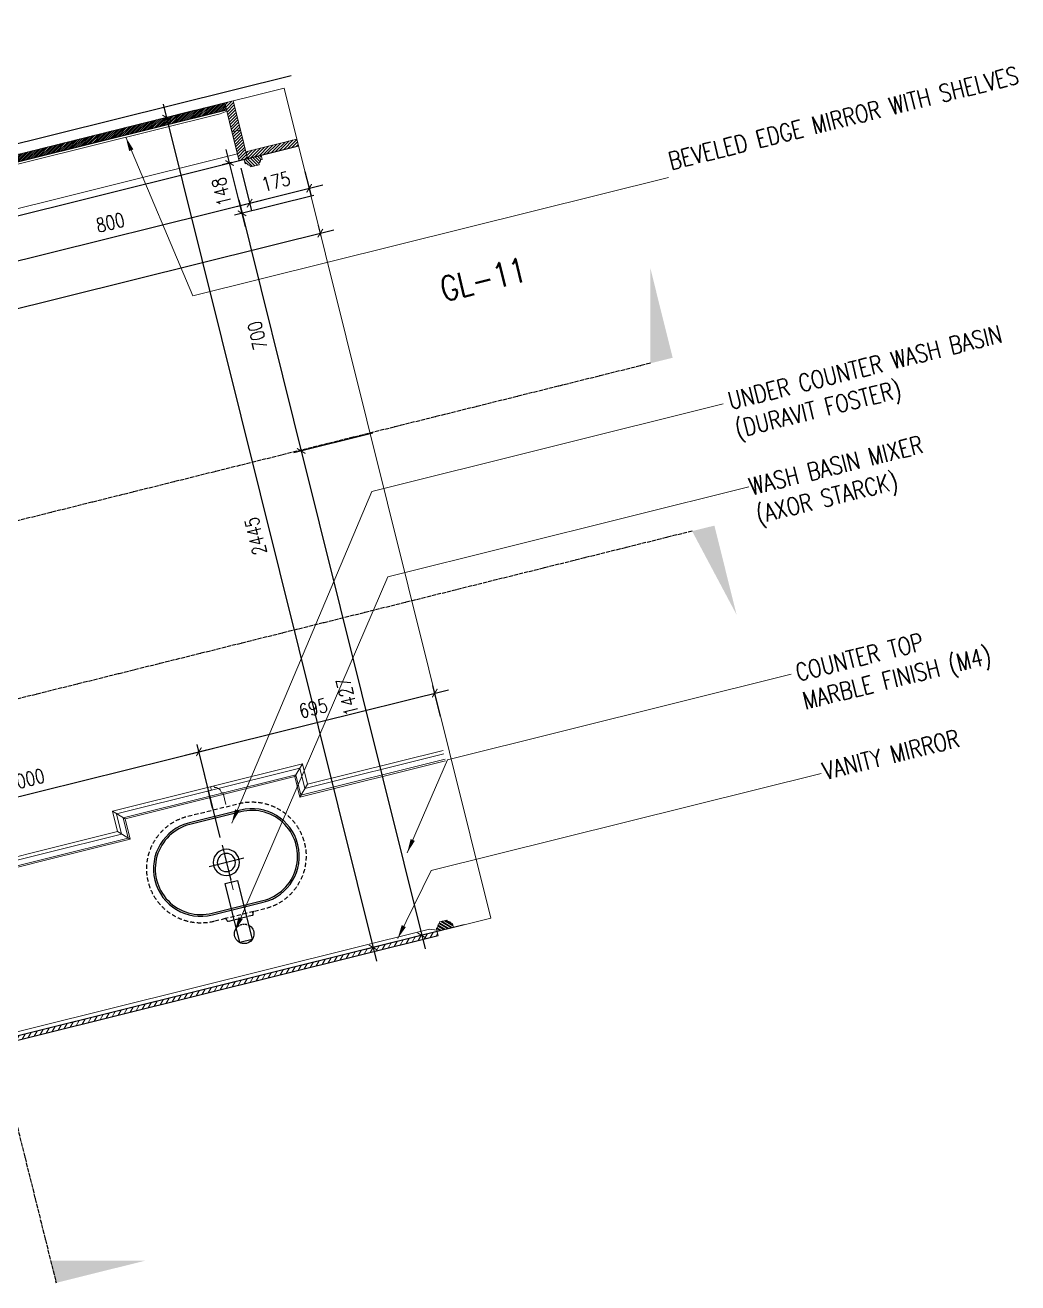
# Model space of a CAD drawing. Header units: inches. Extents: x 252212 to 296477, y 417293 to 492071.
# Drawn here: x 271990 to 274828, y 462336 to 465931 of the extents above; entities that cross this region are included whole.
import ezdxf
from ezdxf.enums import TextEntityAlignment as Align

# ---------------------------------------------------------------- set-up
doc = ezdxf.new("R2010")
doc.units = ezdxf.units.IN
doc.header["$MEASUREMENT"] = 0
doc.set_wipeout_variables(frame=1)
for name, pattern in [('ACAD_ISO04W100', [30, 24, -3, 0, -3]), ('ACAD_ISO10W100', [18, 12, -3, 0, -3]), ('DASHED2', [0.375, 0.25, -0.125]), ('DRAWING LIST$0$PHANTOM-Z', [69.2, 60, -1.4, 2.5, -1.4, 2.5, -1.4]), ('HIDDEN', [0.375, 0.25, -0.125])]:
    doc.linetypes.add(name, pattern=pattern)
for name, color, linetype in [('8', 8, 'Continuous'), ('gypsum', 31, 'Continuous'), ('Layer7', 8, 'Continuous'), ('MARBLE 2', 6, 'Continuous'), ('MARBLE HATCH', 251, 'Continuous'), ('SANITARY WARES', 212, 'Continuous'), ('WOOD', 23, 'Continuous')]:
    doc.layers.add(name, color=color, linetype=linetype)
for name, color, linetype, lineweight in [('A-Dim-ID', 9, 'Continuous', 20), ('A-DOOR', 134, 'Continuous', 18), ('CUTTING LN', 162, 'ACAD_ISO10W100', 25), ('Glass', 4, 'Continuous', 0), ('ID-NOTES', 3, 'Continuous', 0), ('Marble', 6, 'Continuous', 0), ('WOOD-HID', 8, 'HIDDEN', 18)]:
    doc.layers.add(name, color=color, linetype=linetype, lineweight=lineweight)
doc.styles.add('ID-ROMANS', font='romans.shx', dxfattribs={"width": 0.8})
doc.styles.add('ST9', font='romans.shx', dxfattribs={"width": 0.8})
doc.styles.add('TXT2', font='romans.shx', dxfattribs={"width": 0.9})
doc.styles.add('ZZ-Dim All', font='romans.shx', dxfattribs={"width": 0.8})
doc.dimstyles.new('DIM 0200', dxfattribs={"dimscale": 200, "dimtxt": 1, "dimasz": 0.8, "dimexe": 0.5, "dimexo": 1, "dimgap": 0.4, "dimtad": 1, "dimdec": 0, "dimrnd": 10, "dimdsep": 46, "dimtxsty": 'ZZ-Dim All', "dimblk1": 'ARCHTICK', "dimblk2": 'ARCHTICK', "dimsah": 1, "dimcen": 1, "dimdle": 0.5, "dimclrd": 256, "dimclre": 256, "dimclrt": 256, "dimadec": 0, "dimazin": 2, "dimtfac": 1, "dimtdec": 0, "dimtix": 1, "dimtmove": 2, "dimatfit": 2, "dimfxl": 1, "dimfxlon": 1, "dimtolj": 1, "dimtzin": 0, "dimlwd": -1, "dimlwe": -1, "dimarcsym": 0})
doc.dimstyles.new('DIM-20', dxfattribs={"dimscale": 1000, "dimtxt": 0.044, "dimasz": 0.035, "dimexe": 0.022, "dimexo": 0.022, "dimgap": 0.022, "dimtad": 1, "dimdec": 0, "dimzin": 0, "dimdsep": 46, "dimtxsty": 'ST9', "dimblk1": 'ARCHTICK', "dimblk2": 'ARCHTICK', "dimsah": 1, "dimcen": 0.088, "dimdle": 0.04, "dimclrd": 256, "dimclre": 256, "dimclrt": 3, "dimadec": 0, "dimazin": 0, "dimtfac": 1, "dimtdec": 0, "dimtix": 1, "dimtofl": 0, "dimtmove": 1, "dimatfit": 3, "dimldrblk": 'CLOSED', "dimfxl": 1, "dimtolj": 1, "dimtzin": 0, "dimarcsym": 0})

# ---------------------------------------------------------------- blocks, each defined once
blk = doc.blocks.new('foster_Vanity basin 033643..00')
at = {"layer": 'SANITARY WARES', "color": 4}
for p, q in [((0, 51.4), (0, -51)), ((-51, 0), (51, 0))]:
    blk.add_line(p, q, dxfattribs=at)
at = {"layer": 'SANITARY WARES', "color": 250, "linetype": 'DASHED2', "ltscale": 50}
blk.add_line((-41.8, -155), (41.8, -155), dxfattribs=at)
blk.add_lwpolyline([(75, 155), (-75, 155, 1), (-75, -155), (-41.8, -155, -0.36397), (-38.8, -157.5), (-37.9, -162.5, 0.36397), (-35, -165), (35, -165, 0.36397), (37.9, -162.5), (38.8, -157.5, -0.36397), (41.8, -155), (75, -155, 1)], format="xyb", close=True, dxfattribs=at)
at = {"layer": 'SANITARY WARES'}
for points in [[(-75, 135.8), (75, 135.8, -1), (75, -135.8), (-75, -135.8, -1)], [(-75, 130.8), (75, 130.8, -1), (75, -130.8), (-75, -130.8, -1)]]:
    blk.add_lwpolyline(points, format="xyb", close=True, dxfattribs=at)
for centre, radius in [((0, 0.2), 37.5), ((0, 0), 26)]:
    blk.add_circle(centre, radius, dxfattribs=at)
blk = doc.blocks.new('AXOR CITERIOR 39031000_TOP')
at = {"layer": 'SANITARY WARES'}
blk.add_lwpolyline([(-18.5, 21), (-18.5, -153), (18.5, -153), (18.5, 21), (-18.5, 21)], close=True, dxfattribs=at)
for start, end in [(311.3544, 228.6456), (48.6456, 131.3544)]:
    blk.add_arc((0, 0), 28, start, end, dxfattribs=at)
at = {"layer": 'SANITARY WARES', "linetype": 'HIDDEN', "ltscale": 20}
blk.add_arc((0, 0), 28, 228.6456, 311.3544, dxfattribs=at)
blk = doc.blocks.new('_ARCHTICK')
at = {"color": 0, "linetype": 'ByBlock', "const_width": 0.15}
blk.add_lwpolyline([(-0.5, -0.5), (0.5, 0.5)], dxfattribs=at)
blk = doc.blocks.new('*D92')
at = {"layer": 'A-Dim-ID', "lineweight": -2, "transparency": 16777216}
for p, q in [((269505.4, 464508.6), (272872.8, 465346.4)), ((272836.2, 465327.6), (272828.6, 465358.1)), ((269546.5, 464509.1), (269538.9, 464539.6))]:
    blk.add_line(p, q, dxfattribs=at)
at = {"layer": 'Defpoints', "color": 0, "transparency": 16777216}
for p in [(272833.9, 465336.7), (272841.5, 465306.2, 0), (269551.8, 464487.8, 0)]:
    blk.add_point(p, dxfattribs=at)
at = {"layer": 'A-Dim-ID', "lineweight": -2, "transparency": 16777216, "xscale": 20, "yscale": 20, "zscale": 20}
for p, rotation in [((272833.9, 465336.7), 13.9714232829857), ((269544.2, 464518.3), 193.9714232829857)]:
    blk.add_blockref('_ARCHTICK', p, dxfattribs=dict(at, rotation=rotation))
at = {"layer": 'A-Dim-ID', "color": 3, "transparency": 16777216, "insert": (271178.9, 464968.3), "char_height": 40, "attachment_point": 5, "rotation": 13.9714, "style": 'ST9'}
blk.add_mtext('\\A1;3390', dxfattribs=at)
blk = doc.blocks.new('_CLOSED')
at = {"color": 0, "linetype": 'ByBlock'}
for p, q in [((-1, 0.17), (0, 0)), ((-1, 0.17), (-1, -0.17)), ((0, 0), (-1, -0.17)), ((0, 0), (-1, 0))]:
    blk.add_line(p, q, dxfattribs=at)
blk = doc.blocks.new('*D101')
at = {"layer": 'A-Dim-ID', "lineweight": -2, "transparency": 16777216}
for p, q in [((272384.8, 465705.8), (272994.4, 463255.5)), ((272475, 465687), (272373.1, 465661.7)), ((273046.2, 463309.6), (272963.4, 463289))]:
    blk.add_line(p, q, dxfattribs=at)
at = {"layer": 'Defpoints', "color": 0, "transparency": 16777216}
for p in [(272496.3, 465692.3, 0), (272984.8, 463294.3), (273067.6, 463314.9, 0)]:
    blk.add_point(p, dxfattribs=at)
at = {"layer": 'A-Dim-ID', "lineweight": -2, "transparency": 16777216, "xscale": 20, "yscale": 20, "zscale": 20}
for p, rotation in [((272394.5, 465667), 103.9714232829857), ((272984.8, 463294.3), 283.9714232829857)]:
    blk.add_blockref('_ARCHTICK', p, dxfattribs=dict(at, rotation=rotation))
at = {"layer": 'A-Dim-ID', "color": 3, "transparency": 16777216, "insert": (272648.9, 464470.5), "char_height": 40, "attachment_point": 5, "rotation": 103.9714, "style": 'ST9'}
blk.add_mtext('\\A1;2445', dxfattribs=at)
blk = doc.blocks.new('*D95')
at = {"layer": 'A-Dim-ID', "lineweight": -2, "transparency": 16777216}
for p, q in [((272815.3, 465444.3), (272588.9, 465388)), ((272600.6, 465432.1), (272788.9, 464675.2)), ((272984.3, 464765), (272757.9, 464708.7))]:
    blk.add_line(p, q, dxfattribs=at)
at = {"layer": 'Defpoints', "color": 0, "transparency": 16777216}
for p in [(272836.6, 465449.6, 0), (273005.7, 464770.4, 0), (272779.2, 464714)]:
    blk.add_point(p, dxfattribs=at)
at = {"layer": 'A-Dim-ID', "lineweight": -2, "transparency": 16777216, "xscale": 20, "yscale": 20, "zscale": 20}
for p, rotation in [((272610.2, 465393.3), 103.9714232829857), ((272779.2, 464714), 283.9714232829857)]:
    blk.add_blockref('_ARCHTICK', p, dxfattribs=dict(at, rotation=rotation))
at = {"layer": 'A-Dim-ID', "color": 3, "transparency": 16777216, "insert": (272654, 465043.5), "char_height": 40, "attachment_point": 5, "rotation": 103.9714, "style": 'ST9'}
blk.add_mtext('\\A1;700', dxfattribs=at)
blk = doc.blocks.new('*D107')
at = {"layer": 'A-Dim-ID', "lineweight": -2, "transparency": 16777216}
for p, q in [((272606.9, 465522.5), (272637.1, 465401.2)), ((271816.7, 465219.8), (272670.6, 465432.2)), ((271830.6, 465329.3), (271860.8, 465208.1))]:
    blk.add_line(p, q, dxfattribs=at)
at = {"layer": 'Defpoints', "color": 0, "transparency": 16777216}
for p in [(272601.6, 465543.8, 0), (272631.8, 465422.6), (271825.3, 465350.7, 0)]:
    blk.add_point(p, dxfattribs=at)
at = {"layer": 'A-Dim-ID', "lineweight": -2, "transparency": 16777216, "xscale": 20, "yscale": 20, "zscale": 20}
for p, rotation in [((272631.8, 465422.6), 13.9714232829857), ((271855.5, 465229.4), 193.9714232829857)]:
    blk.add_blockref('_ARCHTICK', p, dxfattribs=dict(at, rotation=rotation))
at = {"layer": 'A-Dim-ID', "color": 3, "transparency": 16777216, "insert": (272233.5, 465366.8), "char_height": 40, "attachment_point": 5, "rotation": 13.9714, "style": 'ST9'}
blk.add_mtext('\\A1;800', dxfattribs=at)
blk = doc.blocks.new('*D108')
at = {"layer": 'A-Dim-ID', "lineweight": -2, "transparency": 16777216}
for p, q in [((272606.9, 465522.5), (272637.1, 465401.2)), ((272790.1, 465513.1), (272807.4, 465443.6)), ((272593, 465412.9), (272840.9, 465474.6))]:
    blk.add_line(p, q, dxfattribs=at)
at = {"layer": 'Defpoints', "color": 0, "transparency": 16777216}
for p in [(272601.6, 465543.8, 0), (272784.7, 465534.5, 0), (272802, 465464.9)]:
    blk.add_point(p, dxfattribs=at)
at = {"layer": 'A-Dim-ID', "lineweight": -2, "transparency": 16777216, "xscale": 20, "yscale": 20, "zscale": 20}
for p, rotation in [((272802, 465464.9), 13.9714232829857), ((272631.8, 465422.6), 193.9714232829857)]:
    blk.add_blockref('_ARCHTICK', p, dxfattribs=dict(at, rotation=rotation))
at = {"layer": 'A-Dim-ID', "color": 3, "transparency": 16777216, "insert": (272706.8, 465484.5), "char_height": 40, "attachment_point": 5, "rotation": 13.9714, "style": 'ST9'}
blk.add_mtext('\\A1;175', dxfattribs=at)
blk = doc.blocks.new('*D112')
at = {"layer": 'A-Dim-ID', "lineweight": -2, "transparency": 16777216}
for p, q in [((271477.5, 463602.7), (272525.5, 463863.4)), ((272544.8, 463620.4), (272481.4, 463875.1)), ((271574.3, 463379), (271511, 463633.7))]:
    blk.add_line(p, q, dxfattribs=at)
at = {"layer": 'Defpoints', "color": 0, "transparency": 16777216}
for p in [(272486.7, 463853.8), (272550.1, 463599.1), (271579.7, 463357.6)]:
    blk.add_point(p, dxfattribs=at)
at = {"layer": 'A-Dim-ID', "lineweight": -2, "transparency": 16777216, "xscale": 20, "yscale": 20, "zscale": 20}
for p, rotation in [((272486.7, 463853.8), 13.9714232829857), ((271516.3, 463612.3), 193.9714232829857)]:
    blk.add_blockref('_ARCHTICK', p, dxfattribs=dict(at, rotation=rotation))
at = {"layer": 'A-Dim-ID', "color": 3, "transparency": 16777216, "insert": (271991.4, 463773.8), "char_height": 40, "attachment_point": 5, "rotation": 13.9714, "style": 'ST9'}
blk.add_mtext('\\A1;1000', dxfattribs=at)
blk = doc.blocks.new('*D113')
at = {"layer": 'A-Dim-ID', "lineweight": -2, "transparency": 16777216}
for p, q in [((273177.8, 463954.6), (273155.8, 464042.9)), ((272447.9, 463844.1), (273200, 464031.2)), ((272547.7, 463608.6), (272481.4, 463875.1))]:
    blk.add_line(p, q, dxfattribs=at)
at = {"layer": 'Defpoints', "color": 0, "transparency": 16777216}
for p in [(273161.2, 464021.6), (273183.1, 463933.3, 0), (272553, 463587.2)]:
    blk.add_point(p, dxfattribs=at)
at = {"layer": 'A-Dim-ID', "lineweight": -2, "transparency": 16777216, "xscale": 20, "yscale": 20, "zscale": 20}
for p, rotation in [((273161.2, 464021.6), 13.9714232829857), ((272486.7, 463853.8), 193.9714232829857)]:
    blk.add_blockref('_ARCHTICK', p, dxfattribs=dict(at, rotation=rotation))
at = {"layer": 'A-Dim-ID', "color": 3, "transparency": 16777216, "insert": (272813.8, 463978.4), "char_height": 40, "attachment_point": 5, "rotation": 13.9714, "style": 'ST9'}
blk.add_mtext('\\A1;695', dxfattribs=at)
blk = doc.blocks.new('van mirr')
at = {"layer": 'MARBLE HATCH', "lineweight": 0}
h = blk.add_hatch(dxfattribs=at)
h.set_pattern_fill('ANSI32', color=256, scale=20, angle=-90)
h.set_pattern_definition([(315, (23515.0685, -16105.061), (5.3033009, 5.3033009), []), (315, (23515.0685, -16108.596), (5.3033009, 5.3033009), [])])
edge = h.paths.add_edge_path()
edge.add_arc((-1490.3, -0.5), 9, 135, 180)
edge.add_line((-1499.3, -0.5), (-1502.3, -0.5))
edge.add_line((-1502.3, -0.5), (-1502.3, -12))
edge.add_line((-1502.3, -12), (-1454.3, -12))
edge.add_line((-1454.3, -12), (-1454.3, -3.3))
edge.add_arc((-1454.9, -3.3), 0.556, 359.3612, 447.3459)
edge.add_arc((-1452.7, 5.4), 8.38, 189.5687, 254.6955, ccw=False)
edge.add_arc((-1467.5, 3), 6.65, 368.4392, 452.8894)
edge.add_line((-1467.8, 9.6), (-1467.8, 12.4))
edge.add_arc((-1468.4, 12.4), 0.562, 360, 450)
edge.add_line((-1468.4, 13), (-1489.8, 13))
edge.add_arc((-1489.8, 12.4), 0.562, 90, 180)
edge.add_line((-1490.3, 12.4), (-1490.3, 8.5))
edge.add_arc((-1487.1, -8.3), 17.1, 100.8986, 124.1014)
h = blk.add_hatch(dxfattribs=at)
h.set_pattern_fill('ANSI32', color=256, scale=20, angle=-90)
h.set_pattern_definition([(315, (23514.267, -16105.061), (5.3033009, 5.3033009), []), (315, (23514.267, -16108.596), (5.3033009, 5.3033009), [])])
edge = h.paths.add_edge_path()
edge.add_arc((1655.7, -0.5), 9, 0, 45, ccw=False)
edge.add_line((1664.7, -0.5), (1667.7, -0.5))
edge.add_line((1667.7, -0.5), (1667.7, -12))
edge.add_line((1667.7, -12), (1619.7, -12))
edge.add_line((1619.7, -12), (1619.7, -3.3))
edge.add_arc((1620.2, -3.3), 0.556, -267.3459, -179.3612, ccw=False)
edge.add_arc((1618, 5.4), 8.38, -74.6955, -9.5687)
edge.add_arc((1632.8, 3), 6.65, -272.8894, -188.4392, ccw=False)
edge.add_line((1633.2, 9.6), (1633.2, 12.4))
edge.add_arc((1633.7, 12.4), 0.562, -270, -180, ccw=False)
edge.add_line((1633.7, 13), (1655.1, 13))
edge.add_arc((1655.1, 12.4), 0.562, 0, 90, ccw=False)
edge.add_line((1655.7, 12.4), (1655.7, 8.5))
edge.add_arc((1652.4, -8.3), 17.1, 55.8986, 79.1014, ccw=False)
at = {"layer": 'WOOD-HID', "linetype": 'ByBlock'}
h = blk.add_hatch(dxfattribs=at)
h.set_pattern_fill('ANSI31', color=256, scale=100, angle=-180)
h.set_pattern_definition([(225, (20748.512, -42836.51), (8.8388348, -8.8388348), [])])
h.paths.add_polyline_path([(-1454.3, -24), (1619.7, -24), (1619.7, -12), (-1454.3, -12)])
at = {"layer": 'Glass'}
blk.add_lwpolyline([(1600.5, 0), (1619.7, -8), (1619.7, -12), (-1454.3, -12), (-1454.3, -8), (-1434.3, 0)], close=True, dxfattribs=at)
at = {"layer": 'Marble', "elevation": 0}
for points in [[(-1499.3, -0.5), (-1502.3, -0.5), (-1502.3, -12), (-1454.3, -12), (-1454.3, -3.3, 0.403949), (-1454.9, -2.7, -0.292074), (-1460.9, 4, 0.386119), (-1467.8, 9.6), (-1467.8, 12.4, 0.414214), (-1468.4, 13), (-1489.8, 13, 0.414214), (-1490.3, 12.4), (-1490.3, 8.5, 0.414214), (-1499.3, -0.5, -0.414214)], [(1664.7, -0.5), (1667.7, -0.5), (1667.7, -12), (1619.7, -12), (1619.7, -3.3, -0.403949), (1620.2, -2.7, 0.292074), (1626.3, 4, -0.386119), (1633.2, 9.6), (1633.2, 12.4, -0.414214), (1633.7, 13), (1655.1, 13, -0.414214), (1655.7, 12.4), (1655.7, 8.5, -0.414214), (1664.7, -0.5, 0.414214)]]:
    blk.add_lwpolyline(points, format="xyb", dxfattribs=at)
at = {"layer": 'WOOD'}
blk.add_lwpolyline([(1619.7, -12), (-1454.3, -12), (-1454.3, -24), (1619.7, -24)], close=True, dxfattribs=at)
blk = doc.blocks.new('TAG-WIN')
at = {"color": 1}
blk.add_wipeout([(-3.34, 0), (3.34, 0), (4.5, 2.01), (3.34, 4), (-3.34, 4), (-4.5, 2)], dxfattribs=at)
at = {"color": 2, "style": 'TXT2', "width": 0.8}
blk.add_attdef('AW01', text='', height=2, dxfattribs=at).set_placement((0, 2), align=Align.MIDDLE)
blk = doc.blocks.new('*D120')
at = {"layer": 'A-Dim-ID', "lineweight": -2, "transparency": 16777216}
for p, q in [((272619.9, 465354.5), (272564.8, 465575.9)), ((272580.3, 465538.5), (272553.1, 465531.8)), ((272815.3, 465444.3), (272588.9, 465388))]:
    blk.add_line(p, q, dxfattribs=at)
at = {"layer": 'Defpoints', "color": 0, "transparency": 16777216}
for p in [(272574.4, 465537.1), (272601.6, 465543.8, 0), (272836.6, 465449.6, 0)]:
    blk.add_point(p, dxfattribs=at)
at = {"layer": 'A-Dim-ID', "lineweight": -2, "transparency": 16777216, "xscale": 20, "yscale": 20, "zscale": 20}
for p, rotation in [((272574.4, 465537.1), 103.9714232829857), ((272610.2, 465393.3), 283.9714232829857)]:
    blk.add_blockref('_ARCHTICK', p, dxfattribs=dict(at, rotation=rotation))
at = {"layer": 'A-Dim-ID', "color": 3, "transparency": 16777216, "insert": (272551.6, 465455.1), "char_height": 40, "attachment_point": 5, "rotation": 103.9714, "style": 'ST9'}
blk.add_mtext('\\A1;148', dxfattribs=at)
blk = doc.blocks.new('*D121')
at = {"layer": 'A-Dim-ID', "lineweight": -2, "transparency": 16777216}
for p, q in [((272849.7, 464731.6), (272757.9, 464708.7)), ((272769.6, 464752.8), (273133.5, 463290.1)), ((273245.2, 463359.1), (273102.5, 463323.6))]:
    blk.add_line(p, q, dxfattribs=at)
at = {"layer": 'Defpoints', "color": 0, "transparency": 16777216}
for p in [(272871.1, 464736.9), (273266.5, 463364.4, 0), (273123.8, 463328.9)]:
    blk.add_point(p, dxfattribs=at)
at = {"layer": 'A-Dim-ID', "lineweight": -2, "transparency": 16777216, "xscale": 20, "yscale": 20, "zscale": 20}
for p, rotation in [((272779.2, 464714), 103.9714232829857), ((273123.8, 463328.9), 283.9714232829857)]:
    blk.add_blockref('_ARCHTICK', p, dxfattribs=dict(at, rotation=rotation))
at = {"layer": 'A-Dim-ID', "color": 3, "transparency": 16777216, "insert": (272910.8, 464011.3), "char_height": 40, "attachment_point": 5, "rotation": 103.9714, "style": 'ST9'}
blk.add_mtext('\\A1;1427', dxfattribs=at)
blk = doc.blocks.new('DRAWING LIST$0$tail')
at = {"color": 3}
blk.add_solid([(0, 0), (0, 0.125), (0.5, 0)], dxfattribs=at)
blk = doc.blocks.new('wash vanity top')
at = {"layer": 'MARBLE 2', "color": 8, "lineweight": 0}
for p, q in [((28943.3, 44686.9, 0), (28913.3, 44716.8, 0)), ((29441.9, 44686.9, 0), (29471.8, 44716.8, 0)), ((29940.6, 44686.9, 0), (29910.7, 44716.8, 0)), ((30440.7, 44686.9, 0), (30470.7, 44716.8, 0)), ((30939.4, 44686.9, 0), (30909.5, 44716.8, 0)), ((31439.6, 44686.9, 0), (31469.5, 44716.8, 0)), ((28941.8, 44626.9, 0), (28911.8, 44656.8, 0)), ((29441.9, 44626.9, 0), (29471.8, 44656.8, 0)), ((29940.6, 44626.9, 0), (29910.7, 44656.8, 0)), ((30440.7, 44626.9, 0), (30470.7, 44656.8, 0)), ((30939.4, 44626.9, 0), (30909.5, 44656.8, 0)), ((31439.6, 44626.9, 0), (31469.5, 44656.8, 0))]:
    blk.add_line(p, q, dxfattribs=at)
at = {"layer": 'MARBLE 2', "lineweight": 0, "elevation": 0}
for points in [[(28512.1, 44656.8), (28911.8, 44656.8), (28911.8, 44716.8), (28911.8, 44716.8), (29471.8, 44716.8), (29471.8, 44656.8), (29691.2, 44656.8)], [(28512.1, 44646.8), (28921.8, 44646.8), (28921.8, 44706.8), (29461.8, 44706.8), (29461.8, 44646.8), (29691.2, 44646.8)], [(30690.1, 44656.8), (30470.7, 44656.8), (30470.7, 44716.8), (30470.7, 44716.8), (29910.7, 44716.8), (29910.7, 44656.8), (29691.2, 44656.8)], [(30690.1, 44646.8), (30460.7, 44646.8), (30460.7, 44706.8), (29920.6, 44706.8), (29920.6, 44646.8), (29691.2, 44646.8)], [(31869.2, 44656.8), (31469.5, 44656.8), (31469.5, 44716.8), (31469.5, 44716.8), (30909.5, 44716.8), (30909.5, 44656.8), (30690.1, 44656.8)], [(31869.2, 44646.8), (31459.5, 44646.8), (31459.5, 44706.8), (30919.5, 44706.8), (30919.5, 44646.8), (30690.1, 44646.8)], [(28512.1, 44631.4), (28937.3, 44631.4), (28937.3, 44691.4), (29446.4, 44691.4), (29446.4, 44631.4), (29691.2, 44631.4)], [(28512.1, 44626.9), (28941.8, 44626.9), (28941.8, 44686.9), (29441.9, 44686.9), (29441.9, 44626.9), (29691.2, 44626.9)], [(30690.1, 44631.4), (30445.2, 44631.4), (30445.2, 44691.4), (29936.1, 44691.4), (29936.1, 44631.4), (29691.2, 44631.4)], [(30690.1, 44626.9), (30440.7, 44626.9), (30440.7, 44686.9), (29940.6, 44686.9), (29940.6, 44626.9), (29691.2, 44626.9)], [(31869.2, 44631.4), (31444.1, 44631.4), (31444.1, 44691.4), (30934.9, 44691.4), (30934.9, 44631.4), (30690.1, 44631.4)], [(31869.2, 44626.9), (31439.6, 44626.9), (31439.6, 44686.9), (30939.4, 44686.9), (30939.4, 44626.9), (30690.1, 44626.9)]]:
    blk.add_lwpolyline(points, dxfattribs=at)
at = {"layer": 'MARBLE 2', "color": 8, "lineweight": 0, "elevation": 0}
for points in [[(29192.2, 43996.8), (29192.2, 44706.8), (29182.2, 44706.8), (29182.2, 44716.8), (29174.2, 44716.8, 0.344467), (29172.2, 44715.3), (29172.2, 44711.8, 0.399406), (29156.7, 44695.6), (29156.7, 44691.8), (29154.2, 44691.8, 0.344467), (29152.2, 44690.3), (29152.2, 43996.8)], [(31189.1, 44656.8), (31189.1, 44706.8), (31199.1, 44706.8), (31199.1, 44716.8), (31207.1, 44716.8, -0.344467), (31209.1, 44715.3), (31209.1, 44711.8, -0.399406), (31224.6, 44695.6), (31224.6, 44691.8), (31227.1, 44691.8, -0.344467), (31229.1, 44690.3), (31229.1, 44656.8)]]:
    blk.add_lwpolyline(points, format="xyb", dxfattribs=at)

msp = doc.modelspace()

# ---------------------------------------------------------------- hatches: boundary and pattern name
at = {"layer": '8'}
h = msp.add_hatch(dxfattribs=at)
h.set_pattern_fill('ANSI31', color=256, scale=50, angle=270, style=0)
h.set_pattern_definition([(45, (-188143.874, 737392.5904), (4.41941738, -4.41941738), [])])
edge = h.paths.add_edge_path()
edge.add_line((272601.6, 465543.8), (272581.1, 465626.3))
edge.add_line((272581.1, 465626.3), (272605.4, 465632.4))
edge.add_line((272605.4, 465632.4), (272625.9, 465549.9))
edge.add_line((272625.9, 465549.9), (272601.6, 465543.8))
edge.add_line((272605.4, 465632.4), (272581.1, 465626.3))
edge.add_line((272581.1, 465626.3), (272560.6, 465708.8))
edge.add_line((272560.6, 465708.8), (272584.9, 465714.9))
edge.add_line((272584.9, 465714.9), (272605.4, 465632.4))
h = msp.add_hatch(dxfattribs=at)
h.set_pattern_fill('ANSI31', color=256, scale=50, angle=270, style=0)
h.set_pattern_definition([(45, (-188160.7975, 737424.904), (4.41941738, -4.41941738), [])])
h.paths.add_polyline_path([(272625.9, 465549.9), (272621.1, 465569.3), (272767, 465605.6), (272771.9, 465586.2)])
h = msp.add_hatch(dxfattribs=at)
h.set_pattern_fill('ANSI31', color=256, scale=50, angle=270, style=0)
h.set_pattern_definition([(315, (-188160.7975, 734525.322), (4.41941738, 4.41941738), [])])
edge = h.paths.add_edge_path()
edge.add_line((272616.2, 465547.5), (272619.3, 465534.9))
edge.add_line((272619.3, 465534.9), (272624.2, 465536.1))
edge.add_arc((272631, 465537.8), 7.08, 194.03, 283.9128)
edge.add_line((272632.7, 465531), (272633.9, 465526.1))
edge.add_line((272633.9, 465526.1), (272659, 465532.4))
edge.add_line((272659, 465532.4), (272657.8, 465537.2))
edge.add_arc((272656.1, 465544.1), 7.08, 284.03, 373.9128)
edge.add_line((272663, 465545.8), (272667.8, 465547))
edge.add_line((272667.8, 465547), (272664.7, 465559.5))
edge.add_line((272664.7, 465559.5), (272616.2, 465547.5))
at = {"layer": 'WOOD', "lineweight": 0}
h = msp.add_hatch(dxfattribs=at)
h.set_pattern_fill('ANSI31,_O', color=8, scale=30, angle=450)
h.set_pattern_definition([(225, (-188455.507, 737442.2945), (-2.65165043, 2.65165043), [])])
h.paths.add_polyline_path([(272560.6, 465708.8), (271784.3, 465515.7), (271789.1, 465496.3), (272565.4, 465689.4)])

# ---------------------------------------------------------------- linework, layer by layer
msp.add_line((272772, 465585.7, 0), (269482.3, 464767.2, 0))
at = {"layer": '8'}
msp.add_line((272750.4, 465786.8, 0), (269402.5, 464953.8, 0), dxfattribs=at)
at = {"layer": 'CUTTING LN', "linetype": 'ACAD_ISO04W100', "ltscale": 0.5}
for p, q in [((271183.9, 465931.3, 0), (272078.5, 462335.5, 0)), ((273777.7, 464964.5, 0), (268902.4, 463751.5, 0)), ((273897, 464484.7, 0), (269021.8, 463271.7, 0))]:
    msp.add_line(p, q, dxfattribs=at)
at = {"layer": 'Glass', "lineweight": 0, "elevation": 0}
for points in [[(272565.4, 465689.4), (271789.1, 465496.3), (271820.5, 465370.1), (272596.8, 465563.3)], [(271999.6, 465541.4), (272547.7, 465677.8), (272566.4, 465685.5), (272565.7, 465688.4), (271998.1, 465547.2), (271789.3, 465495.3), (271790.1, 465492.4), (271810.2, 465494.3)]]:
    msp.add_lwpolyline(points, close=True, dxfattribs=at)
at = {"layer": 'gypsum'}
msp.add_line((272605.4, 465632.4, 0), (272605.4, 465632.4, 0), dxfattribs=at)
at = {"layer": 'Layer7', "lineweight": 0, "ltscale": 30}
msp.add_line((272560.8, 463556, 0), (272584.9, 463459, 0), dxfattribs=at)
at = {"layer": 'Marble', "elevation": 0}
for points in [[(269627.2, 464184.6), (269441.2, 464932.2), (272731, 465750.7), (273321.3, 463378), (270031.5, 462559.6), (269894, 463112.4)], [(272605.4, 465632.4), (272581.1, 465626.3), (272560.6, 465708.8), (272584.9, 465714.9), (272605.4, 465632.4)], [(272601.6, 465543.8), (272581.1, 465626.3), (272605.4, 465632.4), (272625.9, 465549.9), (272601.6, 465543.8)], [(272625.9, 465549.9), (272621.1, 465569.3), (272767, 465605.6), (272771.9, 465586.2), (272625.9, 465549.9)]]:
    msp.add_lwpolyline(points, dxfattribs=at)
msp.add_lwpolyline([(272664.7, 465559.5), (272667.8, 465547), (272663, 465545.8, -0.413614), (272657.8, 465537.2), (272659, 465532.4), (272633.9, 465526.1), (272633.9, 465526.1), (272632.7, 465531, -0.413614), (272624.2, 465536.1), (272619.3, 465534.9), (272616.2, 465547.5), (272664.7, 465559.5)], format="xyb", dxfattribs=at)
at = {"layer": 'WOOD', "lineweight": 0, "elevation": 0}
msp.add_lwpolyline([(272560.6, 465708.8), (271784.3, 465515.7), (271789.1, 465496.3), (272565.4, 465689.4), (272560.6, 465708.8)], dxfattribs=at)

# ---------------------------------------------------------------- block references
at = {"linetype": 'DRAWING LIST$0$PHANTOM-Z'}
for p, xscale, yscale, zscale, rotation in [((273841.4, 464980.3, 0), 525.3120000000036, 525.3120000000036, 525.3120000000036, 103.9714232829857), ((273960.8, 464500.5, 0), -525.3120000000038, 525.3120000000026, 525.3119999999998, 103.9714232829856)]:
    msp.add_blockref('DRAWING LIST$0$tail', p, dxfattribs=dict(at, xscale=xscale, yscale=yscale, zscale=zscale, rotation=rotation))
at = {"color": 2, "rotation": 13.97142328298567}
msp.add_blockref('wash vanity top', (253040.5, 412827.2, 0), dxfattribs=at)
at = {"xscale": -1}
for name, p, rotation in [('foster_Vanity basin 033643..00', (272565.4, 463537.3, 0), 13.97142328298858), ('AXOR CITERIOR 39031000_TOP', (272616.3, 463333.3, 0), 193.9714232829887)]:
    msp.add_blockref(name, p, dxfattribs=dict(at, rotation=rotation))
at = {"rotation": 13.97142328298567}
msp.add_blockref('van mirr', (271593.1, 462960.5, 0), dxfattribs=at)
at = {"xscale": 525.3120000000026, "yscale": 525.3120000000026, "zscale": 525.3120000000026, "rotation": 13.97142328298569}
msp.add_blockref('DRAWING LIST$0$tail', (272078.5, 462335.5, 0), dxfattribs=at)

# ---------------------------------------------------------------- texts
at = {"layer": 'ID-NOTES', "char_height": 50, "width": 1075.058, "attachment_point": 1, "rotation": 13.9714, "style": 'ID-ROMANS'}
for s, insert in [('BEVELED EDGE MIRROR WITH SHELVES', (273824.9, 465565.9, 0)), ('UNDER COUNTER WASH BASIN (DURAVIT FOSTER)', (273994.9, 464880.1, 0)), ('WASH BASIN MIXER\\P(AXOR STARCK)', (274055.1, 464635.3, 0)), ('COUNTER TOP\\PMARBLE FINISH (M4)', (274188.5, 464103.7, 0)), ('VANITY MIRROR', (274265.8, 463821.5, 0))]:
    msp.add_mtext(s, dxfattribs=dict(at, insert=insert))

# ---------------------------------------------------------------- dimensions: what is measured, and where the dimension line sits
at = {"layer": 'A-Dim-ID'}
for base, p1, p2, angle, override, picture, middle in [((272984.8, 463294.3, 0), (272496.3, 465692.3, 0), (273067.6, 463314.9, 0), 103.9714, {"dimtxt": 0.04, "dimasz": 0.02}, '*D101', (272648.9, 464470.5, 0)), ((272574.4, 465537.1, 0), (272836.6, 465449.6, 0), (272601.6, 465543.8, 0), 103.9714, {"dimtxt": 0.04, "dimasz": 0.02}, '*D120', (272551.6, 465455.1, 0)), ((272631.8, 465422.6, 0), (271825.3, 465350.7, 0), (272601.6, 465543.8, 0), 13.9714, {"dimtxt": 0.04, "dimasz": 0.02}, '*D107', (272233.5, 465366.8, 0)), ((272802, 465464.9, 0), (272601.6, 465543.8, 0), (272784.7, 465534.5, 0), 13.9714, {"dimtxt": 0.04, "dimasz": 0.02}, '*D108', (272706.8, 465484.5, 0)), ((272779.2, 464714, 0), (272836.6, 465449.6, 0), (273005.7, 464770.4, 0), 103.9714, {"dimtxt": 0.04, "dimasz": 0.02}, '*D95', (272654, 465043.5, 0)), ((272833.9, 465336.7, 0), (269551.8, 464487.8, 0), (272841.5, 465306.2, 0), 13.9714, {"dimtxt": 0.04, "dimasz": 0.02, "dimclrt": 3}, '*D92', (271178.9, 464968.3, 0)), ((273123.8, 463328.9, 0), (272871.1, 464736.9, 0), (273266.5, 463364.4, 0), 103.9714, {"dimtxt": 0.04, "dimasz": 0.02}, '*D121', (272910.8, 464011.3, 0)), ((273161.2, 464021.6, 0), (272553, 463587.2, 0), (273183.1, 463933.3, 0), 13.9714, {"dimtxt": 0.04, "dimasz": 0.02}, '*D113', (272813.8, 463978.4, 0)), ((272486.7, 463853.8, 0), (271579.7, 463357.6, 0), (272550.1, 463599.1, 0), 13.9714, {"dimtxt": 0.04, "dimasz": 0.02}, '*D112', (271991.4, 463773.8, 0))]:
    dim = msp.add_linear_dim(base=base, p1=p1, p2=p2, angle=angle, dimstyle='DIM-20', override=override, dxfattribs=at)
    dim.commit()
    dim.dimension.update_dxf_attribs({"geometry": picture, "text_midpoint": middle})

# ---------------------------------------------------------------- leaders
at = {"layer": 'ID-NOTES'}
for points in [[(272277.8, 465610.6, 0), (272469.7, 465157.2, 0), (273829.3, 465495.5, 0)], [(272580.8, 463650, 0), (272981.1, 464598.3, 0), (273985.8, 464848.3, 0)], [(272590.1, 463341.6, 0), (273026.6, 464354.3, 0), (274059.4, 464611.2, 0)], [(273082.3, 463565.1, 0), (273197.6, 463831.1, 0), (274180.1, 464075.5, 0)], [(273055.1, 463319.8, 0), (273150.9, 463514.3, 0), (274266.3, 463791.8, 0)]]:
    msp.add_leader(points, dimstyle='DIM 0200', override={"dimasz": 0.2, "dimtad": 0, "dimclrd": 8}, dxfattribs=at)

# ---------------------------------------------------------------- next in the draw order: block references
at = {"layer": 'A-DOOR', "xscale": 35.00000000000001, "yscale": 35.00000000000001, "zscale": 35.00000000000001, "rotation": 13.97142328298568}
msp.add_blockref('TAG-WIN', (273316.9, 465136.7, 0), dxfattribs=at).add_auto_attribs({'AW01': 'GL-11'})

doc.saveas('drawing.dxf')
